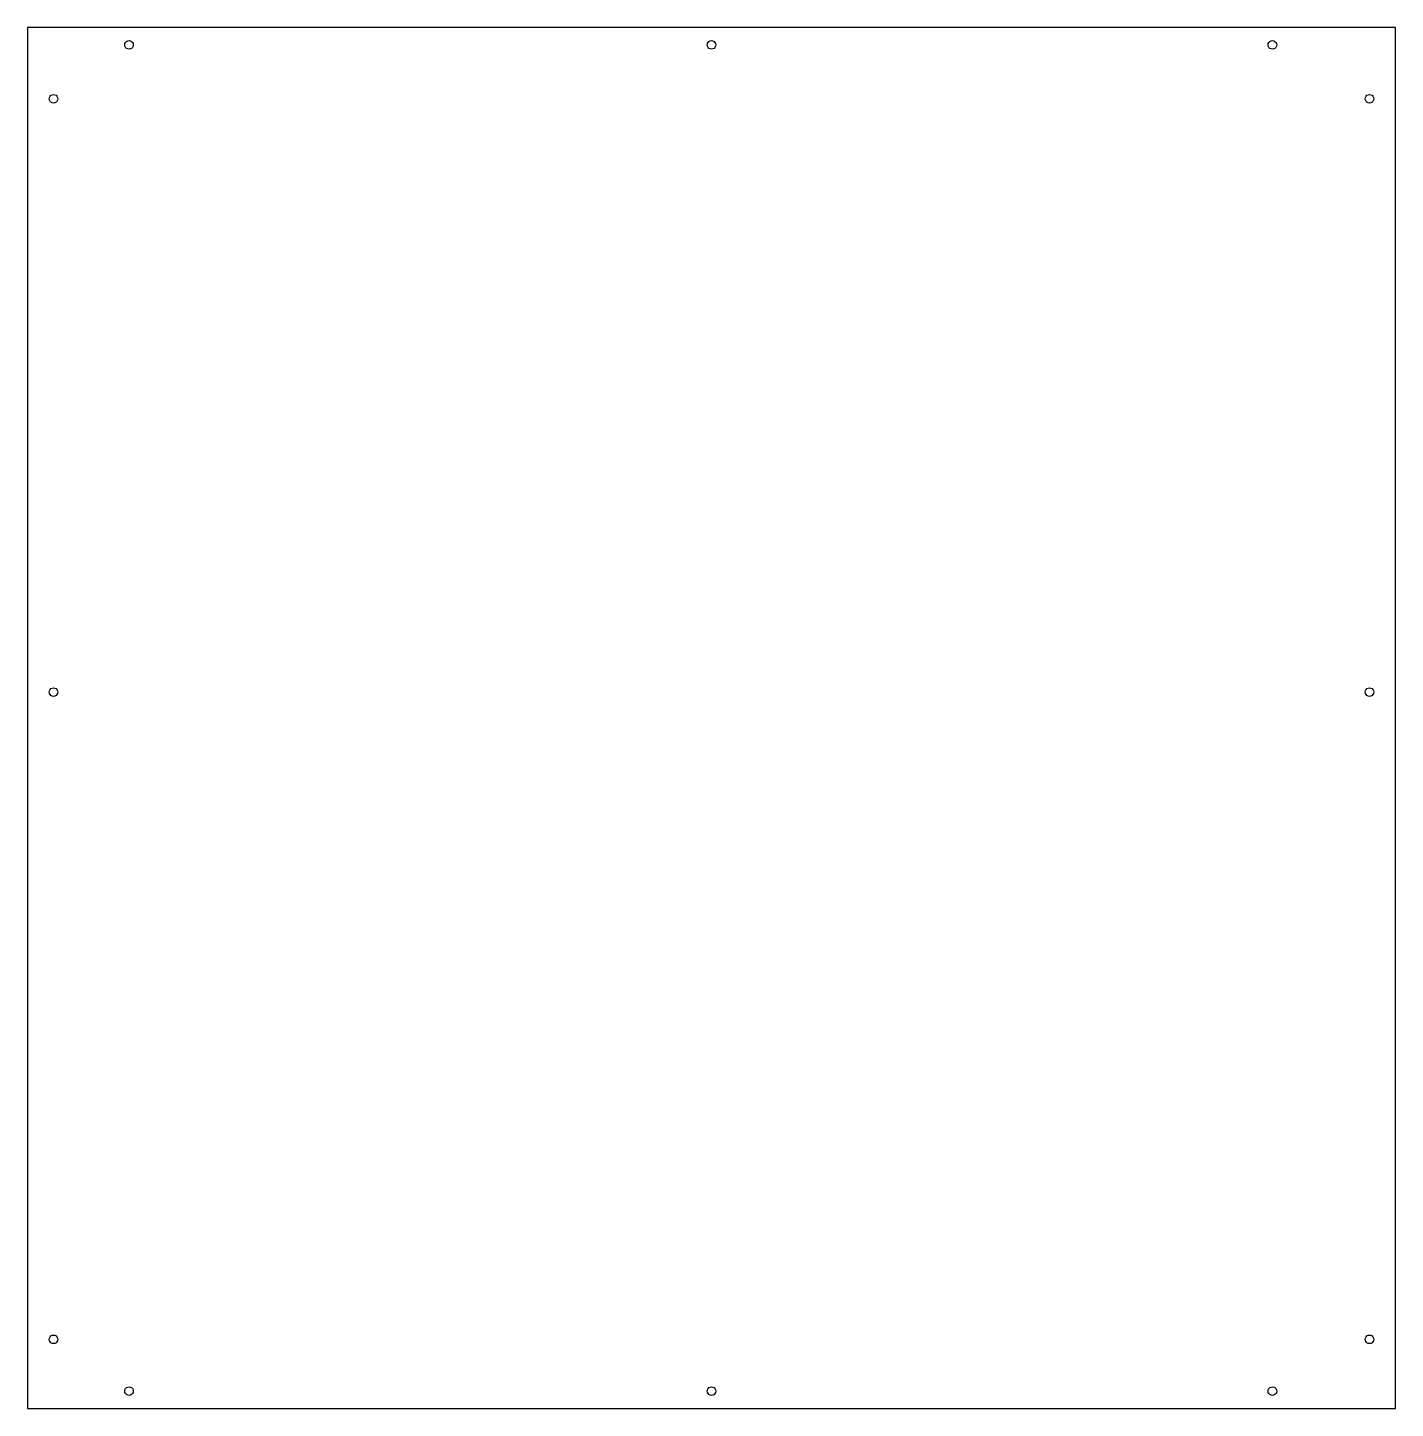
# Model space of a CAD drawing. Header units: metres. Extents: x -76 to 558, y -638 to 2.
import ezdxf

# ---------------------------------------------------------------- set-up
doc = ezdxf.new("R2010")
doc.units = ezdxf.units.M

msp = doc.modelspace()

# ---------------------------------------------------------------- linework, layer by layer
for p, q in [((558.104, 2), (-75.896, 2)), ((-75.896, 2), (-75.896, -638)), ((558.104, -638), (558.104, 2)), ((-30.896, -6), (-30.7981, -5.38196)), ((-30.7981, -6.61803), (-30.896, -6)), ((-30.7981, -5.38196), (-30.514, -4.82442)), ((-30.514, -4.82442), (-30.0716, -4.38196)), ((-30.0716, -4.38196), (-29.514, -4.09789)), ((-29.514, -4.09789), (-28.896, -4)), ((-28.896, -4), (-28.278, -4.09789)), ((-28.278, -4.09789), (-27.7204, -4.38196)), ((-27.7204, -4.38196), (-27.278, -4.82442)), ((-27.278, -4.82442), (-26.9939, -5.38196)), ((-26.9939, -5.38196), (-26.896, -6)), ((-26.896, -6), (-26.9939, -6.61803)), ((239.104, -6), (239.202, -5.38196)), ((239.202, -6.61803), (239.104, -6)), ((239.202, -5.38196), (239.486, -4.82442)), ((239.486, -4.82442), (239.928, -4.38196)), ((239.928, -4.38196), (240.486, -4.09789)), ((240.486, -4.09789), (241.104, -4)), ((241.104, -4), (241.722, -4.09789)), ((241.722, -4.09789), (242.28, -4.38196)), ((242.28, -4.38196), (242.722, -4.82442)), ((242.722, -4.82442), (243.006, -5.38196)), ((243.006, -5.38196), (243.104, -6)), ((243.104, -6), (243.006, -6.61803)), ((499.104, -6), (499.202, -5.38196)), ((499.202, -6.61803), (499.104, -6)), ((499.202, -5.38196), (499.486, -4.82442)), ((499.486, -4.82442), (499.928, -4.38196)), ((499.928, -4.38196), (500.486, -4.09789)), ((500.486, -4.09789), (501.104, -4)), ((501.104, -4), (501.722, -4.09789)), ((501.722, -4.09789), (502.28, -4.38196)), ((502.28, -4.38196), (502.722, -4.82442)), ((502.722, -4.82442), (503.006, -5.38196)), ((503.006, -5.38196), (503.104, -6)), ((503.104, -6), (503.006, -6.61803)), ((-30.514, -7.17557), (-30.7981, -6.61803)), ((-30.0716, -7.61803), (-30.514, -7.17557)), ((-29.514, -7.9021), (-30.0716, -7.61803)), ((-28.896, -8), (-29.514, -7.9021)), ((-28.278, -7.9021), (-28.896, -8)), ((-27.7204, -7.61803), (-28.278, -7.9021)), ((-27.278, -7.17557), (-27.7204, -7.61803)), ((-26.9939, -6.61803), (-27.278, -7.17557)), ((239.486, -7.17557), (239.202, -6.61803)), ((239.928, -7.61803), (239.486, -7.17557)), ((240.486, -7.9021), (239.928, -7.61803)), ((241.104, -8), (240.486, -7.9021)), ((241.722, -7.9021), (241.104, -8)), ((242.28, -7.61803), (241.722, -7.9021)), ((242.722, -7.17557), (242.28, -7.61803)), ((243.006, -6.61803), (242.722, -7.17557)), ((499.486, -7.17557), (499.202, -6.61803)), ((499.928, -7.61803), (499.486, -7.17557)), ((500.486, -7.9021), (499.928, -7.61803)), ((501.104, -8), (500.486, -7.9021)), ((501.722, -7.9021), (501.104, -8)), ((502.28, -7.61803), (501.722, -7.9021)), ((502.722, -7.17557), (502.28, -7.61803)), ((503.006, -6.61803), (502.722, -7.17557)), ((-65.896, -31), (-65.7981, -30.382)), ((-65.7981, -31.618), (-65.896, -31)), ((-65.7981, -30.382), (-65.514, -29.8244)), ((-65.514, -32.1756), (-65.7981, -31.618)), ((-65.514, -29.8244), (-65.0716, -29.382)), ((-65.0716, -29.382), (-64.514, -29.0979)), ((-64.514, -29.0979), (-63.896, -29)), ((-63.896, -29), (-63.278, -29.0979)), ((-63.278, -29.0979), (-62.7204, -29.382)), ((-62.7204, -29.382), (-62.278, -29.8244)), ((-62.278, -29.8244), (-61.9939, -30.382)), ((-61.9939, -31.618), (-62.278, -32.1756)), ((-61.9939, -30.382), (-61.896, -31)), ((-61.896, -31), (-61.9939, -31.618)), ((544.104, -31), (544.202, -30.382)), ((544.202, -31.618), (544.104, -31)), ((544.202, -30.382), (544.486, -29.8244)), ((544.486, -32.1756), (544.202, -31.618)), ((544.486, -29.8244), (544.928, -29.382)), ((544.928, -29.382), (545.486, -29.0979)), ((545.486, -29.0979), (546.104, -29)), ((546.104, -29), (546.722, -29.0979)), ((546.722, -29.0979), (547.28, -29.382)), ((547.28, -29.382), (547.722, -29.8244)), ((547.722, -29.8244), (548.006, -30.382)), ((548.006, -31.618), (547.722, -32.1756)), ((548.006, -30.382), (548.104, -31)), ((548.104, -31), (548.006, -31.618)), ((-65.0716, -32.618), (-65.514, -32.1756)), ((-64.514, -32.9021), (-65.0716, -32.618)), ((-63.896, -33), (-64.514, -32.9021)), ((-63.278, -32.9021), (-63.896, -33)), ((-62.7204, -32.618), (-63.278, -32.9021)), ((-62.278, -32.1756), (-62.7204, -32.618)), ((544.928, -32.618), (544.486, -32.1756)), ((545.486, -32.9021), (544.928, -32.618)), ((546.104, -33), (545.486, -32.9021)), ((546.722, -32.9021), (546.104, -33)), ((547.28, -32.618), (546.722, -32.9021)), ((547.722, -32.1756), (547.28, -32.618)), ((-65.896, -306), (-65.7981, -305.382)), ((-65.7981, -306.618), (-65.896, -306)), ((-65.7981, -305.382), (-65.514, -304.824)), ((-65.514, -307.176), (-65.7981, -306.618)), ((-65.514, -304.824), (-65.0716, -304.382)), ((-65.0716, -307.618), (-65.514, -307.176)), ((-65.0716, -304.382), (-64.514, -304.098)), ((-64.514, -304.098), (-63.896, -304)), ((-63.896, -304), (-63.278, -304.098)), ((-63.278, -304.098), (-62.7204, -304.382)), ((-62.7204, -304.382), (-62.278, -304.824)), ((-62.278, -307.176), (-62.7204, -307.618)), ((-62.278, -304.824), (-61.9939, -305.382)), ((-61.9939, -306.618), (-62.278, -307.176)), ((-61.9939, -305.382), (-61.896, -306)), ((-61.896, -306), (-61.9939, -306.618)), ((544.104, -306), (544.202, -305.382)), ((544.202, -306.618), (544.104, -306)), ((544.202, -305.382), (544.486, -304.824)), ((544.486, -307.176), (544.202, -306.618)), ((544.486, -304.824), (544.928, -304.382)), ((544.928, -307.618), (544.486, -307.176)), ((544.928, -304.382), (545.486, -304.098)), ((545.486, -304.098), (546.104, -304)), ((546.104, -304), (546.722, -304.098)), ((546.722, -304.098), (547.28, -304.382)), ((547.28, -304.382), (547.722, -304.824)), ((547.722, -307.176), (547.28, -307.618)), ((547.722, -304.824), (548.006, -305.382)), ((548.006, -306.618), (547.722, -307.176)), ((548.006, -305.382), (548.104, -306)), ((548.104, -306), (548.006, -306.618)), ((-64.514, -307.902), (-65.0716, -307.618)), ((-63.896, -308), (-64.514, -307.902)), ((-63.278, -307.902), (-63.896, -308)), ((-62.7204, -307.618), (-63.278, -307.902)), ((545.486, -307.902), (544.928, -307.618)), ((546.104, -308), (545.486, -307.902)), ((546.722, -307.902), (546.104, -308)), ((547.28, -307.618), (546.722, -307.902)), ((-65.896, -606), (-65.7981, -605.382)), ((-65.7981, -606.618), (-65.896, -606)), ((-65.7981, -605.382), (-65.514, -604.824)), ((-65.514, -607.176), (-65.7981, -606.618)), ((-65.514, -604.824), (-65.0716, -604.382)), ((-65.0716, -607.618), (-65.514, -607.176)), ((-65.0716, -604.382), (-64.514, -604.098)), ((-64.514, -607.902), (-65.0716, -607.618)), ((-64.514, -604.098), (-63.896, -604)), ((-63.896, -608), (-64.514, -607.902)), ((-63.896, -604), (-63.278, -604.098)), ((-63.278, -607.902), (-63.896, -608)), ((-63.278, -604.098), (-62.7204, -604.382)), ((-62.7204, -607.618), (-63.278, -607.902)), ((-62.7204, -604.382), (-62.278, -604.824)), ((-62.278, -607.176), (-62.7204, -607.618)), ((-62.278, -604.824), (-61.9939, -605.382)), ((-61.9939, -606.618), (-62.278, -607.176)), ((-61.9939, -605.382), (-61.896, -606)), ((-61.896, -606), (-61.9939, -606.618)), ((544.104, -606), (544.202, -605.382)), ((544.202, -606.618), (544.104, -606)), ((544.202, -605.382), (544.486, -604.824)), ((544.486, -607.176), (544.202, -606.618)), ((544.486, -604.824), (544.928, -604.382)), ((544.928, -607.618), (544.486, -607.176)), ((544.928, -604.382), (545.486, -604.098)), ((545.486, -607.902), (544.928, -607.618)), ((545.486, -604.098), (546.104, -604)), ((546.104, -608), (545.486, -607.902)), ((546.104, -604), (546.722, -604.098)), ((546.722, -607.902), (546.104, -608)), ((546.722, -604.098), (547.28, -604.382)), ((547.28, -607.618), (546.722, -607.902)), ((547.28, -604.382), (547.722, -604.824)), ((547.722, -607.176), (547.28, -607.618)), ((547.722, -604.824), (548.006, -605.382)), ((548.006, -606.618), (547.722, -607.176)), ((548.006, -605.382), (548.104, -606)), ((548.104, -606), (548.006, -606.618)), ((-30.896, -630), (-30.7981, -629.382)), ((-30.7981, -630.618), (-30.896, -630)), ((-30.7981, -629.382), (-30.514, -628.824)), ((-30.514, -631.176), (-30.7981, -630.618)), ((-30.514, -628.824), (-30.0716, -628.382)), ((-30.0716, -631.618), (-30.514, -631.176)), ((-30.0716, -628.382), (-29.514, -628.098)), ((-29.514, -631.902), (-30.0716, -631.618)), ((-29.514, -628.098), (-28.896, -628)), ((-28.896, -632), (-29.514, -631.902)), ((-28.896, -628), (-28.278, -628.098)), ((-28.278, -631.902), (-28.896, -632)), ((-28.278, -628.098), (-27.7204, -628.382)), ((-27.7204, -631.618), (-28.278, -631.902)), ((-27.7204, -628.382), (-27.278, -628.824)), ((-27.278, -631.176), (-27.7204, -631.618)), ((-27.278, -628.824), (-26.9939, -629.382)), ((-26.9939, -630.618), (-27.278, -631.176)), ((-26.9939, -629.382), (-26.896, -630)), ((-26.896, -630), (-26.9939, -630.618)), ((239.104, -630), (239.202, -629.382)), ((239.202, -630.618), (239.104, -630)), ((239.202, -629.382), (239.486, -628.824)), ((239.486, -631.176), (239.202, -630.618)), ((239.486, -628.824), (239.928, -628.382)), ((239.928, -631.618), (239.486, -631.176)), ((239.928, -628.382), (240.486, -628.098)), ((240.486, -631.902), (239.928, -631.618)), ((240.486, -628.098), (241.104, -628)), ((241.104, -632), (240.486, -631.902)), ((241.104, -628), (241.722, -628.098)), ((241.722, -631.902), (241.104, -632)), ((241.722, -628.098), (242.28, -628.382)), ((242.28, -631.618), (241.722, -631.902)), ((242.28, -628.382), (242.722, -628.824)), ((242.722, -631.176), (242.28, -631.618)), ((242.722, -628.824), (243.006, -629.382)), ((243.006, -630.618), (242.722, -631.176)), ((243.006, -629.382), (243.104, -630)), ((243.104, -630), (243.006, -630.618)), ((499.104, -630), (499.202, -629.382)), ((499.202, -630.618), (499.104, -630)), ((499.202, -629.382), (499.486, -628.824)), ((499.486, -631.176), (499.202, -630.618)), ((499.486, -628.824), (499.928, -628.382)), ((499.928, -631.618), (499.486, -631.176)), ((499.928, -628.382), (500.486, -628.098)), ((500.486, -631.902), (499.928, -631.618)), ((500.486, -628.098), (501.104, -628)), ((501.104, -632), (500.486, -631.902)), ((501.104, -628), (501.722, -628.098)), ((501.722, -631.902), (501.104, -632)), ((501.722, -628.098), (502.28, -628.382)), ((502.28, -631.618), (501.722, -631.902)), ((502.28, -628.382), (502.722, -628.824)), ((502.722, -631.176), (502.28, -631.618)), ((502.722, -628.824), (503.006, -629.382)), ((503.006, -630.618), (502.722, -631.176)), ((503.006, -629.382), (503.104, -630)), ((503.104, -630), (503.006, -630.618)), ((-75.896, -638), (558.104, -638))]:
    msp.add_line(p, q)

doc.saveas('drawing.dxf')
